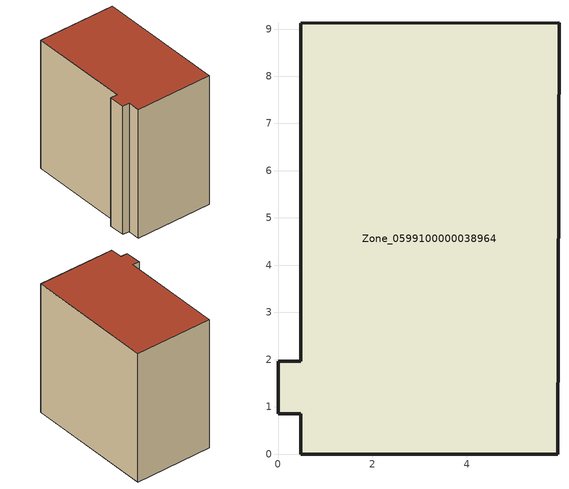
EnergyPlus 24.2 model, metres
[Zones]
Zone_0599100000038964
 floor ground (C_G): 0.48,0.85 0.01,0.85 0,1.96 0.48,1.96 0.48,9.12 5.95,9.13 5.92,0 0.48,0 z0
 wall outside (C_F): 5.95,9.13 0.48,9.12 0.48,1.96 0,1.96 0.01,0.85 0.48,0.85 0.48,0 5.92,0 5.95,9.13 z0:9.36
 roof outside (C_R): 0.01,0.85 0.48,0.85 0.48,0 5.92,0 5.95,9.13 0.48,9.12 0.48,1.96 0,1.96 z9.36
[BUILDING]
Pand.0599100000038964: North Axis=0; Terrain=City; Loads Convergence Tolerance Value=0.04; Temperature Convergence Tolerance Value=0.4; Solar Distribution=FullExterior; Maximum Number of Warmup Days=25; Minimum Number of Warmup Days=1
[Site:Location]
Rotterdam.The.Hague.AP_ZH_NLD Design_Conditions: Latitude=51.96; Longitude=4.45; Time Zone=1; Elevation=-4.5
[SITE:GROUNDTEMPERATURE:BUILDINGSURFACE]
18, 18, 18, 18, 18, 18, 18, 18, 18, 18, 18, 18
[MATERIAL] Thermal Absorptance=0.9; Solar Absorptance=0.7; Visible Absorptance=0.7
Name | Roughness | Thickness | Conductivity | Density | Specific Heat
G.TI.1946-1964 | MediumSmooth | 0.15 | 1 | 540 | 1210
F.TI.1946-1964 | Rough | 0.3 | 0.857143 | 1920 | 840
R.TI.1946-1964 | MediumRough | 0.2 | 0.277778 | 1500 | 1000
[CONSTRUCTION]
C_G: G.TI.1946-1964
C_F: F.TI.1946-1964
C_R: R.TI.1946-1964
[ZONE]
Zone_0599100000038964: Type=1; Multiplier=1; Ceiling Height=Autocalculate; Volume=Autocalculate; Floor Area=autocalculate; Part of Total Floor Area=Yes
[ZONEINFILTRATION:DESIGNFLOWRATE]
Infil_Zone_0599100000038964: Zone or ZoneList or Space or SpaceList=Zone_0599100000038964; Schedule=AlwaysOn; Design Flow Rate Calculation Method=Flow/Area; Flow Rate per Floor Area=0.003; Constant Term Coefficient=1; Temperature Term Coefficient=0; Velocity Term Coefficient=0; Velocity Squared Term Coefficient=0
[HVACTEMPLATE:ZONE:IDEALLOADSAIRSYSTEM]
Zone_0599100000038964: Maximum Heating Supply Air Temperature=50; Minimum Cooling Supply Air Temperature=13; Maximum Heating Supply Air Humidity Ratio=0.0156; Minimum Cooling Supply Air Humidity Ratio=0.0077; Heating Limit=NoLimit; Cooling Limit=NoLimit; Dehumidification Control Type=ConstantSensibleHeatRatio; Cooling Sensible Heat Ratio=0.7; Dehumidification Setpoint=60; Humidification Control Type=None; Humidification Setpoint=30; Outdoor Air Method=None; Outdoor Air Flow Rate per Person=0.00944; Outdoor Air Flow Rate per Zone Floor Area=0; Outdoor Air Flow Rate per Zone=0; Demand Controlled Ventilation Type=None; Outdoor Air Economizer Type=NoEconomizer; Heat Recovery Type=None; Sensible Heat Recovery Effectiveness=0.7; Latent Heat Recovery Effectiveness=0.65
[ZONECONTROL:THERMOSTAT]
ThermostatControl_Zone_0599100000038964: Zone or ZoneList=Zone_0599100000038964; Control Type Schedule=DualSetpointControlType; Control 1=Thermostat_Zone_0599100000038964; Temperature Difference Between Cutout And Setpoint=0
[THERMOSTATSETPOINT:DUALSETPOINT]
Thermostat_Zone_0599100000038964: Heating Setpoint Temperature Schedule=HeatingSetpoint_Zone_0599100000038964; Cooling Setpoint Temperature Schedule=CoolingSetpoint_Zone_0599100000038964
[SCHEDULE:COMPACT]
HeatingSetpoint_Zone_0599100000038964: Through: 12/31, For: AllDays, Until: 24:00, 21
CoolingSetpoint_Zone_0599100000038964: Through: 12/31, For: AllDays, Until: 24:00, 24
DualSetpointControlType: Through: 12/31, For: AllDays, Until: 24:00, 4
AlwaysOn: Through: 12/31, For: AllDays, Until: 24:00, 1
